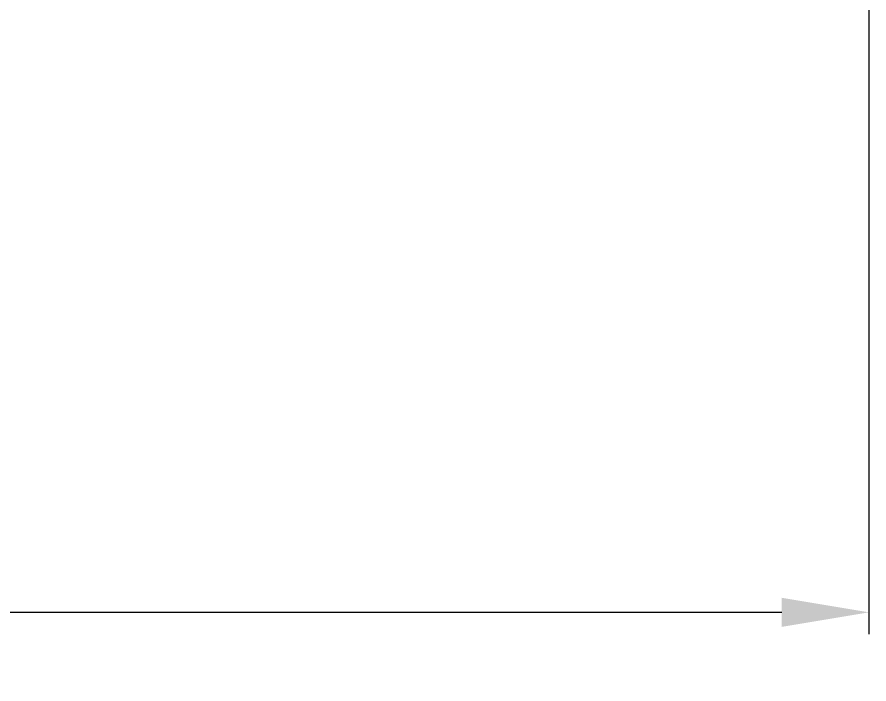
# Model space of a CAD drawing. Header units: inches. Extents: x -103 to 137, y -40 to 49.
# Drawn here: x -15.09 to 4.43, y -39.86 to -24.59 of the extents above; entities that cross this region are included whole.
import ezdxf

# ---------------------------------------------------------------- set-up
doc = ezdxf.new("R2010")
doc.units = ezdxf.units.IN
doc.header["$MEASUREMENT"] = 0
doc.layers.add('dim', color=82, linetype='Continuous', lineweight=20)
doc.styles.add('ROMANC', font='romanc.shx', dxfattribs={"bigfont": 'gbcbig.shx'})
doc.dimstyles.new('YanXiu', dxfattribs={"dimtxt": 2.5, "dimasz": 2.2, "dimexe": 0.66, "dimexo": 0.66, "dimgap": 0.66, "dimtad": 0, "dimdsep": 46, "dimtxsty": 'ROMANC', "dimcen": 0, "dimclrd": 256, "dimclre": 131, "dimclrt": 42, "dimazin": 2, "dimtfac": 1, "dimtofl": 0, "dimtmove": 0, "dimatfit": 3, "dimfxl": 1, "dimlwd": 5, "dimlwe": 5, "dimarcsym": 0})

# ---------------------------------------------------------------- blocks, each defined once
blk = doc.blocks.new('*D215')
at = {"layer": 'Defpoints', "color": 0}
for p in [(-66.568, -15.054), (4.432, -15.054), (4.432, -38.222)]:
    blk.add_point(p, dxfattribs=at)
at = {"layer": 'dim', "color": 131, "lineweight": 5}
for p, q in [((-66.568, -15.554), (-66.568, -38.722)), ((4.432, -15.554), (4.432, -38.722))]:
    blk.add_line(p, q, dxfattribs=at)
at = {"layer": 'dim', "lineweight": 5}
for p, q in [((-64.568, -38.222), (-33.294, -38.222)), ((2.432, -38.222), (-28.842, -38.222))]:
    blk.add_line(p, q, dxfattribs=at)
at = {"layer": 'dim'}
for points in [[(-64.568, -37.889), (-64.568, -38.555), (-66.568, -38.222)], [(2.432, -37.889), (2.432, -38.555), (4.432, -38.222)]]:
    blk.add_solid(points, dxfattribs=at)
at = {"layer": 'dim', "color": 42, "insert": (-31.068, -38.222), "char_height": 2.5, "attachment_point": 5, "style": 'ROMANC'}
blk.add_mtext('71', dxfattribs=at)

msp = doc.modelspace()

# ---------------------------------------------------------------- dimensions: what is measured, and where the dimension line sits
at = {"layer": 'dim'}
dim = msp.add_linear_dim(base=(4.432, -38.222), p1=(-66.568, -15.054), p2=(4.432, -15.054), dimstyle='YanXiu', override={"dimasz": 2, "dimexe": 0.49975, "dimexo": 0.49975, "dimgap": 0.49975}, dxfattribs=at)
dim.commit()
dim.dimension.update_dxf_attribs({"geometry": '*D215', "text_midpoint": (-31.068, -38.222), "dimtype": 160})

doc.saveas('drawing.dxf')
